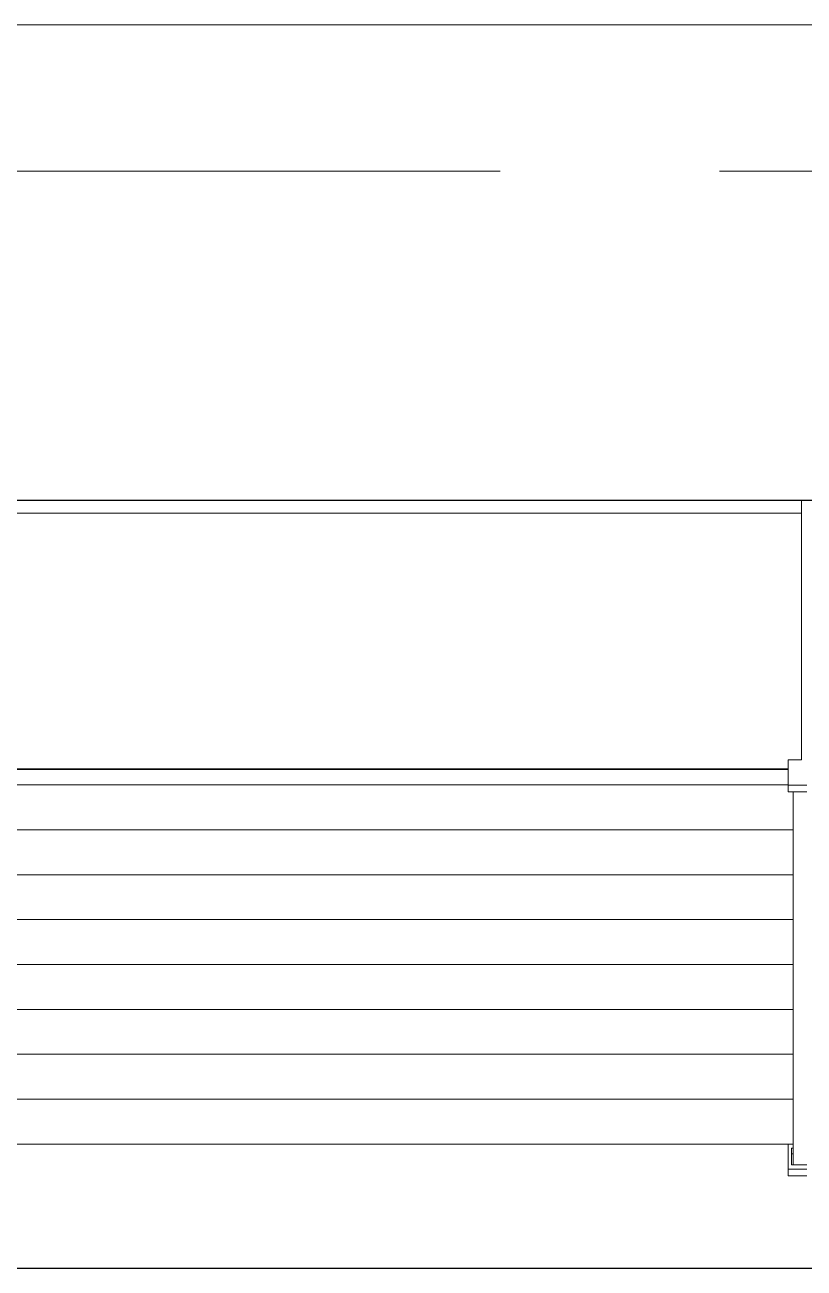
# Model space of a CAD drawing. Extents: x 5031545 to 5313844, y -886381 to -283477.
# Drawn here: x 5252229 to 5252585, y -817091 to -816525 of the extents above; entities that cross this region are included whole.
import ezdxf

# ---------------------------------------------------------------- set-up
doc = ezdxf.new("R2010")
doc.units = 0
doc.header["$LTSCALE"] = 1000
doc.header["$MEASUREMENT"] = 0
doc.linetypes.add('DASH', pattern=[0.35, 0.25, -0.1])
doc.layers.get('0').update_dxf_attribs({"linetype": 'CONTINUOUS'})
for name, color, linetype, lineweight in [('平面-栏杆', 56, 'CONTINUOUS', 15), ('平面-看线', 252, 'CONTINUOUS', 15), ('平面-空调预留孔', 252, 'CONTINUOUS', 15)]:
    doc.layers.add(name, color=color, linetype=linetype, lineweight=lineweight)
doc.layers.add('看线', color=185, linetype='CONTINUOUS')

# ---------------------------------------------------------------- blocks, each defined once
blk = doc.blocks.new('gdgdgdrgdfsfs')
at = {"layer": '平面-空调预留孔', "color": 252}
for p, q in [((701373.32, 763967.56), (701455.02, 763967.56)), ((701455.02, 763967.56), (701455.02, 763849.22)), ((703030.02, 763961.62), (701455.02, 763961.62)), ((701455.02, 763849.22), (701461.18, 763849.22)), ((701461.18, 763849.22), (701461.18, 763834.7)), ((703023.86, 763845.19), (701461.18, 763845.19)), ((703023.86, 763844.89), (701461.18, 763844.89)), ((701461.18, 763837.76), (701452.7, 763837.76)), ((703023.86, 763837.79), (701461.18, 763837.79)), ((701452.7, 763834.7), (701461.18, 763834.7)), ((701458.87, 763834.7), (701458.87, 763664.59)), ((703026.17, 763817.33), (701458.87, 763817.33)), ((703026.17, 763796.87), (701458.87, 763796.87)), ((703026.17, 763776.42), (701458.87, 763776.42)), ((703026.17, 763755.96), (701458.87, 763755.96)), ((703026.17, 763735.5), (701458.87, 763735.5)), ((703026.17, 763715.04), (701458.87, 763715.04)), ((703026.17, 763694.59), (701458.87, 763694.59)), ((701458.87, 763674.13), (701461.18, 763674.13)), ((703026.17, 763674.13), (701458.87, 763674.13)), ((701461.18, 763659.61), (701461.18, 763674.13)), ((701459.64, 763672.22), (701458.87, 763672.22)), ((701459.64, 763669.66), (701458.87, 763669.66)), ((701459.64, 763664.59), (701459.64, 763672.22)), ((701452.7, 763664.59), (701459.64, 763664.59)), ((701461.18, 763662.68), (701452.7, 763662.68)), ((701452.7, 763659.61), (701461.18, 763659.61))]:
    blk.add_line(p, q, dxfattribs=at)
blk = doc.blocks.new('A$C547B2CCF')
at = {"layer": '平面-栏杆', "color": 252}
blk.add_lwpolyline([(8150, 1966.67), (3650, 1966.67)], dxfattribs=at)
at = {"layer": '平面-看线', "color": 252, "linetype": 'DASH'}
blk.add_lwpolyline([(8150, 1900), (3650, 1900)], dxfattribs=at)
at = {"layer": '看线', "color": 252, "ltscale": 0.5}
for points in [[(3650.01, 1750), (8150, 1749.99)], [(6150, 1749.99), (6150, 1399.99), (8150, 1399.99), (8150, 1749.99)]]:
    blk.add_lwpolyline(points, dxfattribs=at)
at = {"layer": '平面-空调预留孔', "color": 252, "xscale": -1}
blk.add_blockref('gdgdgdrgdfsfs', (709392.52, -762217.56), dxfattribs=at)

msp = doc.modelspace()

# ---------------------------------------------------------------- block references
at = {"color": 2}
msp.add_blockref('A$C547B2CCF', (5244646.1, -818491.18), dxfattribs=at)

doc.saveas('drawing.dxf')
